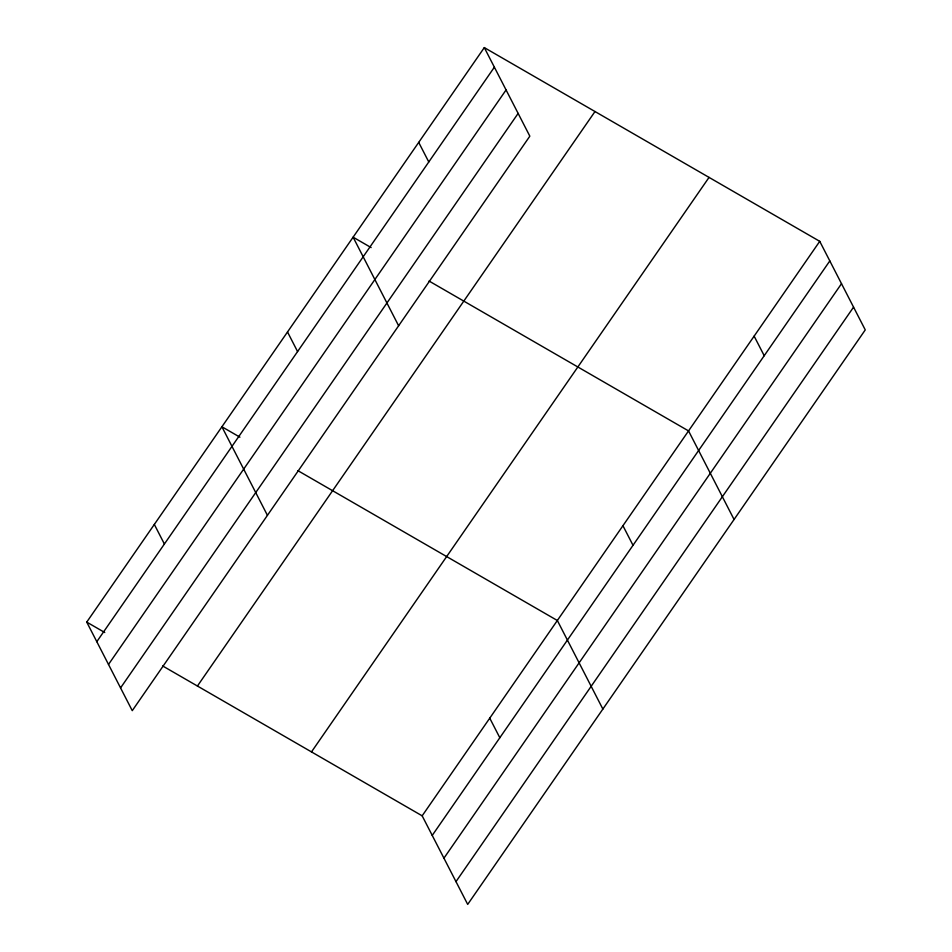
<?xml version="1.0" encoding="UTF-8"?>
<svg xmlns="http://www.w3.org/2000/svg" width="952" height="952" viewBox="0 0 952 952"><rect width="100%" height="100%" fill="white"/><g stroke="black" fill="none" stroke-linecap="round" stroke-linejoin="round"><path stroke-width="1.43" d="M484.306 47.6L529.836 136.172L132.257 710.668L86.739 622.096L484.306 47.6L819.743 241.332L865.261 329.904L467.694 904.4L422.164 815.828L162.673 665.96M96.806 641.684L494.374 67.187M108.504 664.448L506.071 89.952M120.559 687.903L518.126 113.407M197.433 686.023L595 111.527M311.482 751.901L709.05 177.393M422.164 815.828L819.743 241.332M432.232 835.416L829.811 260.919M443.93 858.18L841.508 283.684M455.984 881.635L853.563 307.139M371.137 247.591L353.109 237.179L398.626 325.762M429.055 281.042L688.546 430.911L734.063 519.483M239.928 437.17L221.911 426.77L267.429 515.341M297.857 470.633L557.348 620.502L602.866 709.073M86.739 622.096L104.756 632.509M754.139 336.127L764.206 355.703M622.941 525.706L633.009 545.294M418.713 142.395L428.781 161.971M489.756 718.165L499.824 737.752M287.516 331.974L297.571 351.562M154.331 524.433L164.387 544.02"/></g></svg>
